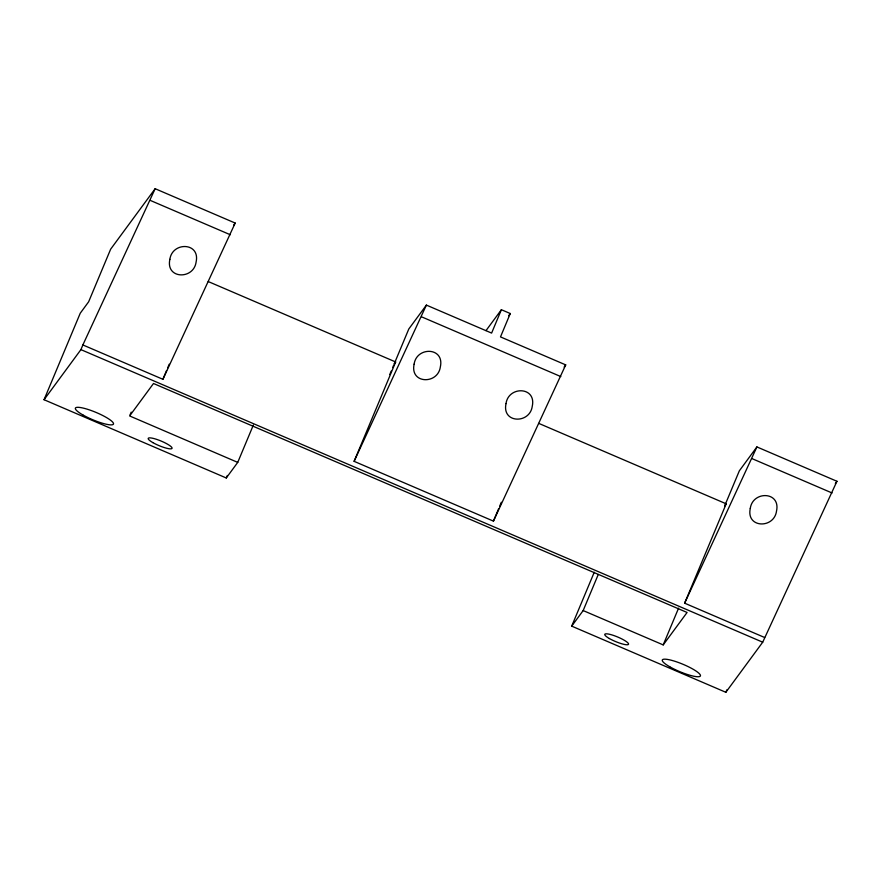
<?xml version="1.0" encoding="UTF-8"?>
<svg xmlns="http://www.w3.org/2000/svg" width="881" height="881" viewBox="0 0 881 881"><rect width="100%" height="100%" fill="white"/><g stroke="black" fill="none" stroke-linecap="round" stroke-linejoin="round"><path stroke-width="1.32" d="M44.05 399.721L80.248 313.218L88.64 301.798L110.643 249.191L155.155 188.71L235.194 223.058L162.908 379.293L82.869 344.945L80.92 349.625L44.05 399.721L226.274 477.976L237.738 462.393L253.343 425.071M82.869 344.945L155.155 188.71M130.157 414.676L131.214 412.132M162.908 379.293L166.586 370.494M167.643 367.972L169.218 364.205M226.274 477.976L227.331 475.465M389.743 374.579L391.208 371.077M392.673 367.564L393.653 365.23M486.004 330.606L501.388 309.716L510.275 313.526L500.496 336.905L565.712 364.888L493.437 521.123L354.107 461.336L395.668 361.981L208.246 281.557M354.107 461.336L426.393 305.101L491.609 333.084L501.388 309.716M493.437 521.123L498.69 508.546M499.747 506.035L501.322 502.258M538.765 423.387L726.197 503.811L724.667 505.892L739.335 470.828L756.911 446.931L836.95 481.279L762.715 642.194L725.845 692.29L571.703 626.138L594.257 572.232M571.703 626.138L583.167 610.566L598.254 574.5M583.167 610.566L663.206 644.903L678.59 608.121M764.675 637.514L684.636 603.177L726.197 503.811M684.636 603.177L756.911 446.931M725.845 692.29L726.902 689.779M233.586 225.228L235.194 223.058M426.393 305.101L408.806 328.987L394.137 364.062L395.668 361.981M508.656 315.728L510.275 313.526M564.115 367.058L565.712 364.888M663.206 644.903L687.081 612.471L153.492 383.499L129.628 415.942L237.738 462.393M835.331 483.482L836.95 481.279M150.266 200.405L230.293 234.742M421.503 316.797L560.823 376.583M752.022 458.627L832.06 492.975M80.92 349.625L762.715 642.194M169.868 259.344C165.485 279.255 193.699 279.861 196.1 262.053C200.483 242.143 172.269 241.537 169.868 259.344M414.125 364.161C409.742 384.072 437.956 384.678 440.357 366.87C444.74 346.96 416.526 346.354 414.125 364.161M506.024 403.597C501.641 423.508 529.855 424.113 532.256 406.295C536.639 386.396 508.425 385.79 506.024 403.597M750.282 508.414C745.899 528.325 774.113 528.93 776.513 511.112C780.896 491.202 752.682 490.607 750.282 508.414M669.747 666.763A20.67 4.02 22.7 0 0 700.329 676.09A20.67 4.02 22.7 0 0 673.987 661.003A20.67 4.02 22.7 0 0 669.747 666.763M82.814 414.896A20.67 4.02 22.7 0 0 113.385 424.224A20.67 4.02 22.7 0 0 87.043 409.136A20.67 4.02 22.7 0 0 82.814 414.896M609.388 638.538A12.918 2.511 22.7 0 0 628.494 644.374A12.918 2.511 22.7 0 0 612.031 634.948A12.918 2.511 22.7 0 0 609.388 638.538M152.876 442.614A12.918 2.511 22.7 0 0 171.993 448.451A12.918 2.511 22.7 0 0 155.53 439.013A12.918 2.511 22.7 0 0 152.876 442.614"/></g></svg>
